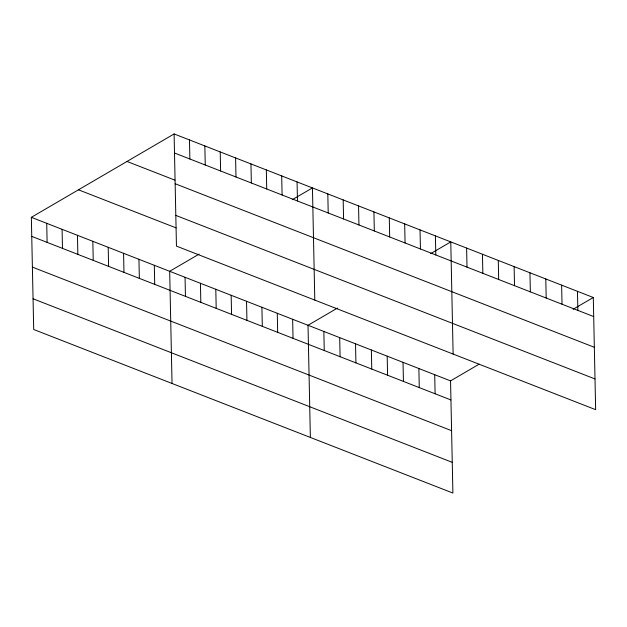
<?xml version="1.0" encoding="UTF-8"?>
<svg xmlns="http://www.w3.org/2000/svg" width="627" height="627" viewBox="0 0 627 627"><rect width="100%" height="100%" fill="white"/><g stroke="black" fill="none" stroke-linecap="round" stroke-linejoin="round"><path stroke-width="0.94" d="M479.146 364.177L450.547 380.887L452.898 493.057L33.701 329.496L31.35 217.326L174.102 133.943L593.299 297.504L595.65 409.674L176.453 246.113L174.102 133.943M199.127 254.1L169.682 271.295L172.033 383.473M292.253 199.707L312.442 187.912L314.793 300.09M337.459 308.076L308.022 325.272L310.365 437.45M430.584 253.684L450.774 241.889L453.125 354.067M573.109 309.291L593.299 297.504M174.502 153.004L593.698 316.572M126.999 161.452L174.917 180.153M175.145 183.735L594.341 347.295M175.811 215.39L595.007 378.951M78.461 189.809L176.109 227.907M31.35 217.326L450.547 380.887M31.75 236.387L450.946 399.955M32.392 267.118L451.589 430.678M33.059 298.773L452.247 462.334M577.467 291.32L577.867 310.389M561.627 285.144L562.027 304.213M545.788 278.968L546.188 298.029M529.956 272.784L530.356 291.853M514.116 266.608L514.516 285.677M498.285 260.424L498.684 279.493M482.445 254.248L482.845 273.317M466.613 248.073L467.013 267.133M435.404 235.893L435.804 254.962M434.707 374.703L435.107 393.772M420.035 229.897L420.435 248.966M418.875 368.527L419.275 387.596M404.666 223.902L405.066 242.962M403.036 362.351L403.435 381.412M389.289 217.898L389.688 236.967M387.196 356.167L387.596 375.236M373.919 211.902L374.319 230.971M371.364 349.991L371.764 369.06M358.55 205.907L358.95 224.975M355.525 343.808L355.924 362.876M343.181 199.911L343.58 218.98M339.693 337.632L340.093 356.7M327.811 193.915L328.211 212.976M323.853 331.456L324.253 350.517M297.073 181.916L297.472 200.985M292.644 319.276L293.044 338.345M281.695 175.921L282.095 194.989M277.275 313.281L277.675 332.349M266.326 169.925L266.726 188.993M261.906 307.285L262.305 326.346M250.957 163.929L251.356 182.99M246.536 301.281L246.936 320.35M235.587 157.926L235.987 176.994M231.167 295.286L231.567 314.354M220.218 151.93L220.618 170.999M215.798 289.29L216.197 308.359M204.849 145.934L205.248 165.003M200.428 283.294L200.828 302.363M189.479 139.939L189.879 159.007M185.051 277.299L185.451 296.359M154.313 265.299L154.712 284.368M138.943 259.304L139.343 278.372M123.574 253.308L123.974 272.377M108.205 247.312L108.604 266.373M92.835 241.309L93.235 260.377M77.458 235.313L77.858 254.382M62.089 229.317L62.488 248.386M46.719 223.322L47.119 242.39"/></g></svg>
